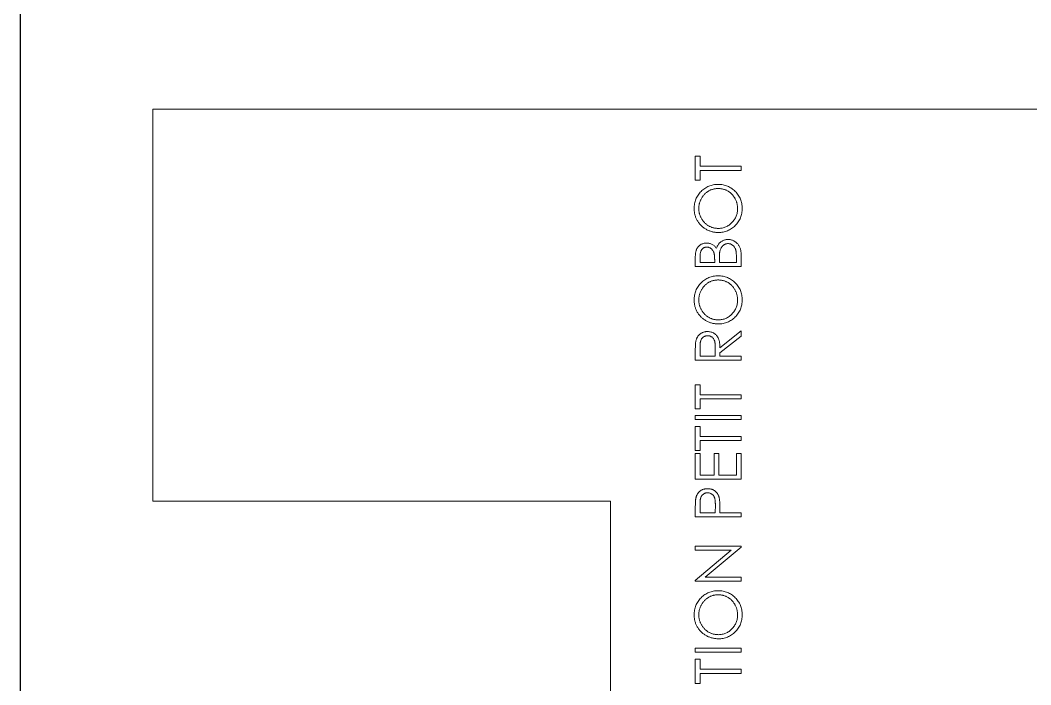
# Model space of a CAD drawing. Header units: millimetres. Extents: x 0 to 210, y 0 to 340.
# Drawn here: x 0 to 77.3, y 188.9 to 239.8 of the extents above; entities that cross this region are included whole.
import ezdxf

# ---------------------------------------------------------------- set-up
doc = ezdxf.new("R2010")
doc.units = ezdxf.units.MM

# ---------------------------------------------------------------- blocks, each defined once
blk = doc.blocks.new('regle_petit_robot')
at = {"color": 7, "linetype": 'Continuous', "lineweight": 15}
for p, q in [((90, 87.33), (60, 87.33)), ((60, 87.33), (60, 52.33)), ((90, -7.67), (90, 87.33)), ((60, 52.33), (0, 52.33)), ((46.064, 45.83), (47.904, 45.83)), ((46.064, 45.471), (46.064, 45.83)), ((47.904, 45.83), (47.904, 45.471)), ((48.442, 45.83), (48.756, 45.83)), ((48.442, 42.33), (48.442, 45.83)), ((48.756, 45.83), (48.756, 42.33)), ((53.872, 45.83), (53.938, 45.83)), ((53.872, 42.33), (53.872, 45.83)), ((53.938, 45.83), (56.25, 43.075)), ((56.25, 45.83), (56.564, 45.83)), ((56.25, 43.075), (56.25, 45.83)), ((56.564, 45.83), (56.564, 42.33)), ((58.808, 45.83), (59.494, 45.83)), ((58.808, 42.33), (58.808, 45.83)), ((61.679, 45.83), (63.654, 45.83)), ((61.679, 42.33), (61.679, 45.83)), ((63.654, 45.83), (63.654, 45.471)), ((63.878, 45.83), (65.718, 45.83)), ((63.878, 45.471), (63.878, 45.83)), ((65.718, 45.83), (65.718, 45.471)), ((66.256, 45.83), (66.571, 45.83)), ((66.256, 42.33), (66.256, 45.83)), ((66.571, 45.83), (66.571, 42.33)), ((67.064, 45.83), (68.904, 45.83)), ((67.064, 45.471), (67.064, 45.83)), ((68.904, 45.83), (68.904, 45.471)), ((70.788, 45.83), (71.489, 45.83)), ((70.788, 42.33), (70.788, 45.83)), ((77.968, 45.83), (78.651, 45.83)), ((77.968, 42.33), (77.968, 45.83)), ((84.564, 45.83), (86.404, 45.83)), ((84.564, 45.471), (84.564, 45.83)), ((86.404, 45.83), (86.404, 45.471)), ((46.827, 45.471), (46.064, 45.471)), ((46.827, 42.33), (46.827, 45.471)), ((47.141, 45.471), (47.141, 42.33)), ((47.904, 45.471), (47.141, 45.471)), ((56.493, 42.33), (54.186, 45.078)), ((54.186, 45.078), (54.186, 42.33)), ((59.122, 45.471), (59.122, 44.304)), ((59.762, 45.471), (59.122, 45.471)), ((61.994, 45.471), (61.994, 44.394)), ((63.654, 45.471), (61.994, 45.471)), ((64.641, 45.471), (63.878, 45.471)), ((64.641, 42.33), (64.641, 45.471)), ((64.955, 45.471), (64.955, 42.33)), ((65.718, 45.471), (64.955, 45.471)), ((67.827, 45.471), (67.064, 45.471)), ((67.827, 42.33), (67.827, 45.471)), ((68.141, 45.471), (68.141, 42.33)), ((68.904, 45.471), (68.141, 45.471)), ((71.759, 45.471), (71.103, 45.471)), ((71.103, 45.471), (71.103, 44.304)), ((78.708, 45.471), (78.282, 45.471)), ((78.282, 45.471), (78.282, 44.349)), ((85.327, 45.471), (84.564, 45.471)), ((85.327, 42.33), (85.327, 45.471)), ((85.641, 45.471), (85.641, 42.33)), ((86.404, 45.471), (85.641, 45.471)), ((59.122, 44.304), (59.735, 44.297)), ((61.994, 44.394), (63.654, 44.394)), ((63.654, 44.394), (63.654, 44.035)), ((71.103, 44.304), (71.743, 44.299)), ((78.282, 44.349), (78.493, 44.349)), ((59.122, 43.945), (59.122, 42.33)), ((59.372, 43.945), (59.122, 43.945)), ((61.994, 44.035), (61.994, 42.689)), ((63.654, 44.035), (61.994, 44.035)), ((71.103, 43.945), (71.103, 42.33)), ((71.358, 43.945), (71.103, 43.945)), ((72.644, 42.33), (71.358, 43.945)), ((71.746, 43.945), (73.032, 42.33)), ((78.282, 43.99), (78.282, 42.689)), ((78.49, 43.99), (78.282, 43.99)), ((61.994, 42.689), (63.654, 42.689)), ((63.654, 42.689), (63.654, 42.33)), ((78.282, 42.689), (78.729, 42.689)), ((47.141, 42.33), (46.827, 42.33)), ((48.756, 42.33), (48.442, 42.33)), ((54.186, 42.33), (53.872, 42.33)), ((56.564, 42.33), (56.493, 42.33)), ((59.122, 42.33), (58.808, 42.33)), ((63.654, 42.33), (61.679, 42.33)), ((64.955, 42.33), (64.641, 42.33)), ((66.571, 42.33), (66.256, 42.33)), ((68.141, 42.33), (67.827, 42.33)), ((71.103, 42.33), (70.788, 42.33)), ((73.032, 42.33), (72.644, 42.33)), ((78.914, 42.33), (77.968, 42.33)), ((85.641, 42.33), (85.327, 42.33))]:
    blk.add_line(p, q, dxfattribs=at)
for points, knots in [([(49.474, 44.065), (49.475, 44.106), (49.476, 44.189), (49.489, 44.312), (49.507, 44.433), (49.534, 44.551), (49.569, 44.667), (49.61, 44.781), (49.66, 44.893), (49.717, 45.001), (49.78, 45.106), (49.85, 45.205), (49.924, 45.299), (50.005, 45.385), (50.091, 45.467), (50.182, 45.543), (50.279, 45.613), (50.381, 45.677), (50.487, 45.734), (50.596, 45.783), (50.706, 45.826), (50.819, 45.86), (50.934, 45.887), (51.051, 45.905), (51.171, 45.918), (51.251, 45.919), (51.292, 45.92)], [0, 0, 0, 0, 0.043209, 0.085873, 0.12812, 0.170152, 0.211918, 0.253753, 0.296006, 0.338443, 0.381015, 0.42282, 0.464089, 0.505126, 0.545975, 0.586985, 0.628339, 0.670084, 0.711992, 0.753039, 0.794049, 0.834886, 0.875498, 0.916547, 0.958004, 1, 1, 1, 1]), ([(51.292, 45.92), (51.356, 45.918), (51.484, 45.915), (51.671, 45.89), (51.849, 45.848), (52.021, 45.791), (52.183, 45.715), (52.338, 45.623), (52.485, 45.515), (52.621, 45.39), (52.745, 45.255), (52.855, 45.11), (52.947, 44.958), (53.023, 44.797), (53.082, 44.629), (53.123, 44.453), (53.149, 44.27), (53.152, 44.145), (53.154, 44.081)], [0, 0, 0, 0, 0.06657, 0.130749, 0.193413, 0.254989, 0.316114, 0.377262, 0.439401, 0.502971, 0.566525, 0.628231, 0.689091, 0.749345, 0.81017, 0.87161, 0.934869, 1, 1, 1, 1]), ([(59.494, 45.83), (59.541, 45.83), (59.632, 45.83), (59.761, 45.827), (59.879, 45.823), (59.985, 45.817), (60.079, 45.811), (60.16, 45.801), (60.23, 45.792), (60.272, 45.782), (60.291, 45.777)], [0, 0, 0, 0, 0.176956, 0.339055, 0.486318, 0.618781, 0.735619, 0.838742, 0.926457, 1, 1, 1, 1]), ([(60.291, 45.777), (60.315, 45.771), (60.363, 45.758), (60.432, 45.732), (60.498, 45.7), (60.56, 45.665), (60.619, 45.624), (60.674, 45.578), (60.726, 45.528), (60.774, 45.472), (60.819, 45.413), (60.857, 45.349), (60.889, 45.282), (60.916, 45.211), (60.936, 45.136), (60.951, 45.058), (60.96, 44.976), (60.961, 44.92), (60.962, 44.891)], [0, 0, 0, 0, 0.062481, 0.12349, 0.183411, 0.243153, 0.302127, 0.36171, 0.421842, 0.482932, 0.544552, 0.605681, 0.66768, 0.729984, 0.794551, 0.860346, 0.928907, 1, 1, 1, 1]), ([(71.489, 45.83), (71.536, 45.83), (71.625, 45.83), (71.754, 45.828), (71.871, 45.823), (71.976, 45.819), (72.069, 45.812), (72.151, 45.804), (72.22, 45.795), (72.263, 45.786), (72.282, 45.782)], [0, 0, 0, 0, 0.176258, 0.338434, 0.484822, 0.617158, 0.734698, 0.837385, 0.926372, 1, 1, 1, 1]), ([(72.282, 45.782), (72.307, 45.776), (72.358, 45.763), (72.431, 45.737), (72.501, 45.706), (72.566, 45.67), (72.628, 45.629), (72.686, 45.582), (72.742, 45.531), (72.791, 45.474), (72.838, 45.414), (72.878, 45.35), (72.912, 45.282), (72.939, 45.211), (72.961, 45.136), (72.977, 45.059), (72.986, 44.977), (72.987, 44.922), (72.987, 44.894)], [0, 0, 0, 0, 0.064217, 0.127064, 0.188745, 0.249132, 0.309453, 0.369827, 0.43065, 0.492352, 0.554072, 0.61569, 0.676798, 0.738439, 0.801317, 0.865185, 0.931641, 1, 1, 1, 1]), ([(73.571, 44.065), (73.571, 44.106), (73.572, 44.189), (73.585, 44.312), (73.603, 44.433), (73.63, 44.551), (73.665, 44.667), (73.706, 44.781), (73.756, 44.893), (73.813, 45.001), (73.876, 45.106), (73.946, 45.205), (74.02, 45.299), (74.101, 45.385), (74.187, 45.467), (74.278, 45.543), (74.375, 45.613), (74.477, 45.677), (74.583, 45.734), (74.692, 45.783), (74.802, 45.826), (74.915, 45.86), (75.03, 45.887), (75.148, 45.905), (75.267, 45.918), (75.347, 45.919), (75.388, 45.92)], [0, 0, 0, 0, 0.043209, 0.085873, 0.12812, 0.170152, 0.211918, 0.253753, 0.296006, 0.338443, 0.381015, 0.42282, 0.464089, 0.505126, 0.545975, 0.586985, 0.628339, 0.670084, 0.711992, 0.753039, 0.794049, 0.834886, 0.875498, 0.916547, 0.958004, 1, 1, 1, 1]), ([(75.388, 45.92), (75.453, 45.918), (75.58, 45.915), (75.767, 45.89), (75.946, 45.848), (76.117, 45.791), (76.28, 45.715), (76.434, 45.623), (76.581, 45.515), (76.717, 45.39), (76.842, 45.255), (76.951, 45.11), (77.043, 44.958), (77.119, 44.797), (77.178, 44.629), (77.219, 44.453), (77.245, 44.27), (77.248, 44.145), (77.25, 44.081)], [0, 0, 0, 0, 0.06657, 0.130749, 0.193413, 0.254989, 0.316114, 0.377262, 0.439401, 0.502971, 0.566525, 0.628231, 0.689091, 0.749345, 0.81017, 0.87161, 0.934869, 1, 1, 1, 1]), ([(78.651, 45.83), (78.684, 45.83), (78.749, 45.83), (78.843, 45.824), (78.932, 45.817), (79.014, 45.806), (79.09, 45.792), (79.161, 45.775), (79.225, 45.755), (79.302, 45.723), (79.39, 45.676), (79.486, 45.606), (79.567, 45.52), (79.637, 45.424), (79.693, 45.318), (79.733, 45.205), (79.759, 45.086), (79.761, 45.004), (79.763, 44.963)], [0, 0, 0, 0, 0.062594, 0.121323, 0.17668, 0.228365, 0.276868, 0.321879, 0.364099, 0.403356, 0.477968, 0.550535, 0.623584, 0.698175, 0.773354, 0.847281, 0.922818, 1, 1, 1, 1]), ([(80.571, 44.065), (80.571, 44.106), (80.572, 44.189), (80.585, 44.312), (80.603, 44.433), (80.63, 44.551), (80.665, 44.667), (80.706, 44.781), (80.756, 44.893), (80.813, 45.001), (80.876, 45.106), (80.946, 45.205), (81.02, 45.299), (81.101, 45.385), (81.187, 45.467), (81.278, 45.543), (81.375, 45.613), (81.477, 45.677), (81.583, 45.734), (81.692, 45.783), (81.802, 45.826), (81.915, 45.86), (82.03, 45.887), (82.148, 45.905), (82.267, 45.918), (82.347, 45.919), (82.388, 45.92)], [0, 0, 0, 0, 0.043209, 0.085873, 0.12812, 0.170152, 0.211918, 0.253753, 0.296006, 0.338443, 0.381015, 0.42282, 0.464089, 0.505126, 0.545975, 0.586985, 0.628339, 0.670084, 0.711992, 0.753039, 0.794049, 0.834886, 0.875498, 0.916547, 0.958004, 1, 1, 1, 1]), ([(82.388, 45.92), (82.453, 45.918), (82.58, 45.915), (82.767, 45.89), (82.946, 45.848), (83.117, 45.791), (83.28, 45.715), (83.434, 45.623), (83.581, 45.515), (83.717, 45.39), (83.842, 45.255), (83.951, 45.11), (84.043, 44.958), (84.119, 44.797), (84.178, 44.629), (84.219, 44.453), (84.245, 44.27), (84.248, 44.145), (84.25, 44.081)], [0, 0, 0, 0, 0.06657, 0.130749, 0.193413, 0.254989, 0.316114, 0.377262, 0.439401, 0.502971, 0.566525, 0.628231, 0.689091, 0.749345, 0.81017, 0.87161, 0.934869, 1, 1, 1, 1]), ([(51.307, 45.561), (51.274, 45.56), (51.208, 45.56), (51.109, 45.549), (51.012, 45.534), (50.917, 45.512), (50.823, 45.483), (50.729, 45.449), (50.638, 45.408), (50.548, 45.361), (50.461, 45.31), (50.379, 45.253), (50.302, 45.192), (50.23, 45.126), (50.162, 45.056), (50.099, 44.983), (50.041, 44.904), (49.989, 44.822), (49.942, 44.736), (49.9, 44.648), (49.866, 44.556), (49.838, 44.463), (49.815, 44.367), (49.8, 44.269), (49.79, 44.168), (49.789, 44.1), (49.788, 44.066)], [0, 0, 0, 0, 0.042023, 0.083645, 0.124984, 0.166247, 0.207702, 0.249631, 0.291742, 0.334743, 0.37746, 0.419556, 0.461044, 0.502096, 0.542891, 0.583801, 0.624864, 0.666225, 0.707399, 0.748557, 0.789655, 0.83074, 0.87207, 0.913993, 0.956498, 1, 1, 1, 1]), ([(52.84, 44.082), (52.839, 44.116), (52.839, 44.183), (52.828, 44.283), (52.813, 44.38), (52.791, 44.475), (52.763, 44.567), (52.729, 44.656), (52.688, 44.743), (52.641, 44.828), (52.588, 44.909), (52.531, 44.987), (52.467, 45.059), (52.4, 45.129), (52.327, 45.193), (52.248, 45.253), (52.165, 45.31), (52.077, 45.361), (51.987, 45.408), (51.893, 45.449), (51.799, 45.483), (51.703, 45.512), (51.606, 45.534), (51.508, 45.549), (51.408, 45.56), (51.341, 45.56), (51.307, 45.561)], [0, 0, 0, 0, 0.042915, 0.08513, 0.126473, 0.167453, 0.207976, 0.248249, 0.28875, 0.32967, 0.370537, 0.411129, 0.451819, 0.492406, 0.533486, 0.575263, 0.617441, 0.660672, 0.70394, 0.746868, 0.789079, 0.831104, 0.873238, 0.915166, 0.957381, 1, 1, 1, 1]), ([(59.735, 44.297), (59.764, 44.297), (59.822, 44.297), (59.906, 44.301), (59.983, 44.305), (60.054, 44.312), (60.119, 44.321), (60.178, 44.331), (60.23, 44.345), (60.291, 44.364), (60.359, 44.396), (60.433, 44.442), (60.496, 44.501), (60.55, 44.567), (60.594, 44.641), (60.625, 44.72), (60.644, 44.804), (60.646, 44.861), (60.647, 44.89)], [0, 0, 0, 0, 0.072538, 0.140034, 0.202496, 0.260575, 0.313228, 0.361583, 0.404878, 0.444127, 0.5164, 0.586507, 0.655085, 0.724384, 0.793974, 0.861638, 0.930111, 1, 1, 1, 1]), ([(60.647, 44.89), (60.646, 44.918), (60.644, 44.974), (60.625, 45.056), (60.594, 45.134), (60.55, 45.207), (60.497, 45.273), (60.436, 45.331), (60.366, 45.377), (60.302, 45.407), (60.244, 45.425), (60.194, 45.438), (60.137, 45.448), (60.075, 45.456), (60.006, 45.463), (59.93, 45.468), (59.848, 45.471), (59.791, 45.471), (59.762, 45.471)], [0, 0, 0, 0, 0.070044, 0.139238, 0.208197, 0.279173, 0.349987, 0.418354, 0.48761, 0.557411, 0.59533, 0.637964, 0.685913, 0.738185, 0.796103, 0.858517, 0.926658, 1, 1, 1, 1]), ([(60.962, 44.891), (60.961, 44.862), (60.96, 44.806), (60.95, 44.724), (60.937, 44.645), (60.917, 44.57), (60.89, 44.5), (60.858, 44.432), (60.82, 44.369), (60.777, 44.31), (60.728, 44.255), (60.675, 44.205), (60.617, 44.159), (60.555, 44.118), (60.488, 44.082), (60.417, 44.051), (60.342, 44.024), (60.29, 44.01), (60.263, 44.003)], [0, 0, 0, 0, 0.070119, 0.137192, 0.202016, 0.264631, 0.326117, 0.38601, 0.445812, 0.505298, 0.564633, 0.624283, 0.683902, 0.743953, 0.805388, 0.868388, 0.933084, 1, 1, 1, 1]), ([(71.743, 44.299), (71.773, 44.299), (71.831, 44.299), (71.915, 44.303), (71.993, 44.308), (72.065, 44.315), (72.131, 44.324), (72.191, 44.335), (72.245, 44.348), (72.308, 44.368), (72.378, 44.4), (72.455, 44.447), (72.52, 44.505), (72.575, 44.572), (72.619, 44.646), (72.65, 44.725), (72.67, 44.809), (72.672, 44.866), (72.673, 44.895)], [0, 0, 0, 0, 0.071668, 0.138913, 0.201185, 0.259124, 0.312255, 0.360682, 0.405086, 0.445102, 0.518778, 0.589462, 0.658462, 0.727283, 0.796322, 0.863175, 0.930949, 1, 1, 1, 1]), ([(72.987, 44.894), (72.986, 44.847), (72.983, 44.756), (72.956, 44.624), (72.912, 44.501), (72.852, 44.387), (72.775, 44.284), (72.683, 44.194), (72.575, 44.118), (72.475, 44.066), (72.386, 44.032), (72.313, 44.008), (72.233, 43.99), (72.148, 43.974), (72.056, 43.961), (71.958, 43.952), (71.854, 43.947), (71.783, 43.946), (71.746, 43.945)], [0, 0, 0, 0, 0.07878, 0.153721, 0.226714, 0.299191, 0.37119, 0.443006, 0.516689, 0.593217, 0.633873, 0.676989, 0.7229, 0.771959, 0.824211, 0.879379, 0.937948, 1, 1, 1, 1]), ([(72.673, 44.895), (72.672, 44.923), (72.669, 44.979), (72.65, 45.06), (72.617, 45.137), (72.573, 45.21), (72.519, 45.275), (72.456, 45.331), (72.385, 45.377), (72.318, 45.407), (72.259, 45.425), (72.208, 45.438), (72.15, 45.448), (72.084, 45.456), (72.013, 45.463), (71.934, 45.468), (71.849, 45.471), (71.789, 45.471), (71.759, 45.471)], [0, 0, 0, 0, 0.068814, 0.136365, 0.204019, 0.273064, 0.342913, 0.410965, 0.479169, 0.549308, 0.587652, 0.630647, 0.678879, 0.731934, 0.791111, 0.855283, 0.925086, 1, 1, 1, 1]), ([(75.403, 45.561), (75.37, 45.56), (75.304, 45.56), (75.206, 45.549), (75.109, 45.534), (75.013, 45.512), (74.919, 45.483), (74.826, 45.449), (74.734, 45.408), (74.644, 45.361), (74.557, 45.31), (74.475, 45.253), (74.398, 45.192), (74.326, 45.126), (74.258, 45.056), (74.195, 44.983), (74.137, 44.904), (74.085, 44.822), (74.038, 44.736), (73.996, 44.648), (73.962, 44.556), (73.934, 44.463), (73.911, 44.367), (73.896, 44.269), (73.886, 44.168), (73.885, 44.1), (73.885, 44.066)], [0, 0, 0, 0, 0.042023, 0.083645, 0.124984, 0.166247, 0.207702, 0.249631, 0.291742, 0.334743, 0.37746, 0.419556, 0.461044, 0.502096, 0.542891, 0.583801, 0.624864, 0.666225, 0.707399, 0.748557, 0.789655, 0.83074, 0.87207, 0.913993, 0.956498, 1, 1, 1, 1]), ([(76.936, 44.082), (76.935, 44.116), (76.935, 44.183), (76.924, 44.283), (76.909, 44.38), (76.887, 44.475), (76.859, 44.567), (76.825, 44.656), (76.784, 44.743), (76.737, 44.828), (76.684, 44.909), (76.627, 44.987), (76.564, 45.059), (76.496, 45.129), (76.423, 45.193), (76.344, 45.253), (76.261, 45.31), (76.173, 45.361), (76.083, 45.408), (75.99, 45.449), (75.895, 45.483), (75.8, 45.512), (75.702, 45.534), (75.604, 45.549), (75.504, 45.56), (75.437, 45.56), (75.403, 45.561)], [0, 0, 0, 0, 0.042915, 0.08513, 0.126473, 0.167453, 0.207976, 0.248249, 0.28875, 0.32967, 0.370537, 0.411129, 0.451819, 0.492406, 0.533486, 0.575263, 0.617441, 0.660672, 0.70394, 0.746868, 0.789079, 0.831104, 0.873238, 0.915166, 0.957381, 1, 1, 1, 1]), ([(78.493, 44.349), (78.524, 44.35), (78.584, 44.35), (78.67, 44.353), (78.75, 44.359), (78.824, 44.365), (78.891, 44.375), (78.952, 44.387), (79.007, 44.4), (79.071, 44.421), (79.143, 44.453), (79.219, 44.503), (79.287, 44.562), (79.344, 44.63), (79.391, 44.704), (79.424, 44.785), (79.446, 44.869), (79.448, 44.927), (79.449, 44.956)], [0, 0, 0, 0, 0.072301, 0.1397, 0.202289, 0.2606, 0.31319, 0.361739, 0.405706, 0.44554, 0.518832, 0.589778, 0.658867, 0.72843, 0.797283, 0.864815, 0.931364, 1, 1, 1, 1]), ([(79.449, 44.956), (79.448, 44.976), (79.447, 45.014), (79.439, 45.07), (79.424, 45.122), (79.406, 45.171), (79.38, 45.217), (79.35, 45.26), (79.313, 45.299), (79.271, 45.335), (79.223, 45.367), (79.169, 45.396), (79.108, 45.418), (79.041, 45.438), (78.967, 45.452), (78.887, 45.464), (78.8, 45.47), (78.739, 45.471), (78.708, 45.471)], [0, 0, 0, 0, 0.057003, 0.111818, 0.164402, 0.21587, 0.266841, 0.317479, 0.369902, 0.4234, 0.479718, 0.539241, 0.602431, 0.67103, 0.744485, 0.823454, 0.90874, 1, 1, 1, 1]), ([(79.763, 44.963), (79.762, 44.924), (79.76, 44.848), (79.739, 44.737), (79.707, 44.631), (79.662, 44.531), (79.604, 44.439), (79.535, 44.354), (79.452, 44.28), (79.39, 44.239), (79.358, 44.218)], [0, 0, 0, 0, 0.130569, 0.256581, 0.380552, 0.503623, 0.625739, 0.747549, 0.871766, 1, 1, 1, 1]), ([(82.403, 45.561), (82.37, 45.56), (82.304, 45.56), (82.206, 45.549), (82.109, 45.534), (82.013, 45.512), (81.919, 45.483), (81.826, 45.449), (81.734, 45.408), (81.644, 45.361), (81.557, 45.31), (81.475, 45.253), (81.398, 45.192), (81.326, 45.126), (81.258, 45.056), (81.195, 44.983), (81.137, 44.904), (81.085, 44.822), (81.038, 44.736), (80.996, 44.648), (80.962, 44.556), (80.934, 44.463), (80.911, 44.367), (80.896, 44.269), (80.886, 44.168), (80.885, 44.1), (80.885, 44.066)], [0, 0, 0, 0, 0.042023, 0.083645, 0.124984, 0.166247, 0.207702, 0.249631, 0.291742, 0.334743, 0.37746, 0.419556, 0.461044, 0.502096, 0.542891, 0.583801, 0.624864, 0.666225, 0.707399, 0.748557, 0.789655, 0.83074, 0.87207, 0.913993, 0.956498, 1, 1, 1, 1]), ([(83.936, 44.082), (83.935, 44.116), (83.935, 44.183), (83.924, 44.283), (83.909, 44.38), (83.887, 44.475), (83.859, 44.567), (83.825, 44.656), (83.784, 44.743), (83.737, 44.828), (83.684, 44.909), (83.627, 44.987), (83.564, 45.059), (83.496, 45.129), (83.423, 45.193), (83.344, 45.253), (83.261, 45.31), (83.173, 45.361), (83.083, 45.408), (82.99, 45.449), (82.895, 45.483), (82.8, 45.512), (82.702, 45.534), (82.604, 45.549), (82.504, 45.56), (82.437, 45.56), (82.403, 45.561)], [0, 0, 0, 0, 0.042915, 0.08513, 0.126473, 0.167453, 0.207976, 0.248249, 0.28875, 0.32967, 0.370537, 0.411129, 0.451819, 0.492406, 0.533486, 0.575263, 0.617441, 0.660672, 0.70394, 0.746868, 0.789079, 0.831104, 0.873238, 0.915166, 0.957381, 1, 1, 1, 1]), ([(51.307, 42.599), (51.342, 42.6), (51.41, 42.601), (51.512, 42.61), (51.613, 42.625), (51.711, 42.647), (51.807, 42.675), (51.902, 42.707), (51.993, 42.748), (52.084, 42.793), (52.17, 42.844), (52.253, 42.899), (52.329, 42.96), (52.401, 43.025), (52.469, 43.094), (52.531, 43.167), (52.588, 43.246), (52.641, 43.328), (52.688, 43.414), (52.729, 43.502), (52.763, 43.593), (52.791, 43.687), (52.813, 43.782), (52.828, 43.88), (52.839, 43.98), (52.839, 44.048), (52.84, 44.082)], [0, 0, 0, 0, 0.043633, 0.086538, 0.129177, 0.171436, 0.213416, 0.255266, 0.297369, 0.339941, 0.382347, 0.423953, 0.464871, 0.505572, 0.546003, 0.586568, 0.627065, 0.668271, 0.709549, 0.750428, 0.791096, 0.832027, 0.873136, 0.914611, 0.956956, 1, 1, 1, 1]), ([(53.154, 44.081), (53.152, 44.018), (53.149, 43.894), (53.123, 43.712), (53.082, 43.537), (53.023, 43.369), (52.948, 43.209), (52.856, 43.056), (52.746, 42.91), (52.622, 42.774), (52.487, 42.649), (52.342, 42.54), (52.19, 42.446), (52.029, 42.372), (51.863, 42.312), (51.688, 42.271), (51.507, 42.245), (51.383, 42.242), (51.32, 42.24)], [0, 0, 0, 0, 0.065227, 0.128569, 0.19032, 0.251378, 0.312388, 0.373789, 0.436431, 0.500567, 0.564687, 0.627136, 0.688455, 0.749246, 0.810155, 0.871671, 0.934773, 1, 1, 1, 1]), ([(75.403, 42.599), (75.438, 42.6), (75.506, 42.601), (75.609, 42.61), (75.709, 42.625), (75.807, 42.647), (75.903, 42.675), (75.998, 42.707), (76.09, 42.748), (76.18, 42.793), (76.266, 42.844), (76.349, 42.899), (76.425, 42.96), (76.498, 43.025), (76.565, 43.094), (76.628, 43.167), (76.685, 43.246), (76.737, 43.328), (76.784, 43.414), (76.825, 43.502), (76.859, 43.593), (76.887, 43.687), (76.909, 43.782), (76.924, 43.88), (76.935, 43.98), (76.935, 44.048), (76.936, 44.082)], [0, 0, 0, 0, 0.043633, 0.086538, 0.129177, 0.171436, 0.213416, 0.255266, 0.297369, 0.339941, 0.382347, 0.423953, 0.464871, 0.505572, 0.546003, 0.586568, 0.627065, 0.668271, 0.709549, 0.750428, 0.791096, 0.832027, 0.873136, 0.914611, 0.956956, 1, 1, 1, 1]), ([(77.25, 44.081), (77.248, 44.018), (77.245, 43.894), (77.219, 43.712), (77.178, 43.537), (77.12, 43.369), (77.044, 43.209), (76.952, 43.056), (76.843, 42.91), (76.718, 42.774), (76.583, 42.649), (76.438, 42.54), (76.286, 42.446), (76.126, 42.372), (75.959, 42.312), (75.784, 42.271), (75.603, 42.245), (75.479, 42.242), (75.416, 42.24)], [0, 0, 0, 0, 0.065227, 0.128569, 0.19032, 0.251378, 0.312388, 0.373789, 0.436431, 0.500567, 0.564687, 0.627136, 0.688455, 0.749246, 0.810155, 0.871671, 0.934773, 1, 1, 1, 1]), ([(79.358, 44.218), (79.398, 44.203), (79.474, 44.174), (79.579, 44.122), (79.669, 44.066), (79.745, 44.005), (79.811, 43.938), (79.868, 43.867), (79.916, 43.788), (79.958, 43.704), (79.991, 43.614), (80.015, 43.521), (80.029, 43.423), (80.031, 43.357), (80.032, 43.324)], [0, 0, 0, 0, 0.106057, 0.202914, 0.2903, 0.370223, 0.446384, 0.521397, 0.598291, 0.676142, 0.755529, 0.834887, 0.916646, 1, 1, 1, 1]), ([(82.403, 42.599), (82.438, 42.6), (82.506, 42.601), (82.609, 42.61), (82.709, 42.625), (82.807, 42.647), (82.903, 42.675), (82.998, 42.707), (83.09, 42.748), (83.18, 42.793), (83.266, 42.844), (83.349, 42.899), (83.425, 42.96), (83.498, 43.025), (83.565, 43.094), (83.628, 43.167), (83.685, 43.246), (83.737, 43.328), (83.784, 43.414), (83.825, 43.502), (83.859, 43.593), (83.887, 43.687), (83.909, 43.782), (83.924, 43.88), (83.935, 43.98), (83.935, 44.048), (83.936, 44.082)], [0, 0, 0, 0, 0.043633, 0.086538, 0.129177, 0.171436, 0.213416, 0.255266, 0.297369, 0.339941, 0.382347, 0.423953, 0.464871, 0.505572, 0.546003, 0.586568, 0.627065, 0.668271, 0.709549, 0.750428, 0.791096, 0.832027, 0.873136, 0.914611, 0.956956, 1, 1, 1, 1]), ([(84.25, 44.081), (84.248, 44.018), (84.245, 43.894), (84.219, 43.712), (84.178, 43.537), (84.12, 43.369), (84.044, 43.209), (83.952, 43.056), (83.843, 42.91), (83.718, 42.774), (83.583, 42.649), (83.438, 42.54), (83.286, 42.446), (83.126, 42.372), (82.959, 42.312), (82.784, 42.271), (82.603, 42.245), (82.479, 42.242), (82.416, 42.24)], [0, 0, 0, 0, 0.065227, 0.128569, 0.19032, 0.251378, 0.312388, 0.373789, 0.436431, 0.500567, 0.564687, 0.627136, 0.688455, 0.749246, 0.810155, 0.871671, 0.934773, 1, 1, 1, 1]), ([(51.32, 42.24), (51.256, 42.242), (51.131, 42.245), (50.948, 42.271), (50.771, 42.312), (50.603, 42.371), (50.442, 42.446), (50.289, 42.538), (50.143, 42.648), (50.007, 42.772), (49.882, 42.907), (49.773, 43.052), (49.681, 43.204), (49.606, 43.362), (49.546, 43.528), (49.505, 43.701), (49.479, 43.88), (49.476, 44.003), (49.474, 44.065)], [0, 0, 0, 0, 0.065819, 0.129747, 0.192072, 0.253459, 0.31457, 0.37628, 0.439026, 0.503267, 0.567493, 0.629705, 0.691, 0.751452, 0.812004, 0.87315, 0.935635, 1, 1, 1, 1]), ([(49.788, 44.066), (49.79, 44.015), (49.792, 43.916), (49.814, 43.77), (49.848, 43.63), (49.898, 43.496), (49.96, 43.368), (50.037, 43.246), (50.129, 43.131), (50.232, 43.022), (50.346, 42.924), (50.466, 42.837), (50.592, 42.763), (50.724, 42.704), (50.861, 42.656), (51.005, 42.624), (51.154, 42.602), (51.256, 42.6), (51.307, 42.599)], [0, 0, 0, 0, 0.064504, 0.126899, 0.187747, 0.24815, 0.308586, 0.369583, 0.431827, 0.49618, 0.560668, 0.623504, 0.68526, 0.746537, 0.808327, 0.870486, 0.934317, 1, 1, 1, 1]), ([(60.263, 44.003), (60.241, 43.998), (60.193, 43.988), (60.114, 43.977), (60.022, 43.967), (59.917, 43.96), (59.799, 43.953), (59.668, 43.948), (59.525, 43.946), (59.424, 43.945), (59.372, 43.945)], [0, 0, 0, 0, 0.075173, 0.164746, 0.268017, 0.385912, 0.517789, 0.663691, 0.824413, 1, 1, 1, 1]), ([(75.416, 42.24), (75.352, 42.242), (75.227, 42.245), (75.044, 42.271), (74.868, 42.312), (74.699, 42.371), (74.538, 42.446), (74.385, 42.538), (74.239, 42.648), (74.103, 42.772), (73.978, 42.907), (73.869, 43.052), (73.777, 43.204), (73.702, 43.362), (73.642, 43.528), (73.601, 43.701), (73.575, 43.88), (73.572, 44.003), (73.571, 44.065)], [0, 0, 0, 0, 0.065819, 0.129747, 0.192072, 0.253459, 0.31457, 0.37628, 0.439026, 0.503267, 0.567493, 0.629705, 0.691, 0.751452, 0.812004, 0.87315, 0.935635, 1, 1, 1, 1]), ([(73.885, 44.066), (73.886, 44.015), (73.888, 43.916), (73.91, 43.77), (73.944, 43.63), (73.994, 43.496), (74.056, 43.368), (74.133, 43.246), (74.225, 43.131), (74.328, 43.022), (74.442, 42.924), (74.562, 42.837), (74.688, 42.763), (74.82, 42.704), (74.958, 42.656), (75.101, 42.624), (75.25, 42.602), (75.352, 42.6), (75.403, 42.599)], [0, 0, 0, 0, 0.064504, 0.126899, 0.187747, 0.24815, 0.308586, 0.369583, 0.431827, 0.49618, 0.560668, 0.623504, 0.68526, 0.746537, 0.808327, 0.870486, 0.934317, 1, 1, 1, 1]), ([(79.145, 43.949), (79.128, 43.952), (79.091, 43.96), (79.031, 43.968), (78.962, 43.975), (78.885, 43.98), (78.799, 43.985), (78.703, 43.988), (78.6, 43.99), (78.528, 43.99), (78.49, 43.99)], [0, 0, 0, 0, 0.079306, 0.171953, 0.277057, 0.394731, 0.526177, 0.671345, 0.829285, 1, 1, 1, 1]), ([(78.729, 42.689), (78.761, 42.689), (78.823, 42.69), (78.912, 42.693), (78.995, 42.698), (79.07, 42.707), (79.14, 42.716), (79.203, 42.729), (79.259, 42.743), (79.324, 42.765), (79.398, 42.8), (79.477, 42.852), (79.547, 42.915), (79.607, 42.987), (79.656, 43.065), (79.692, 43.148), (79.714, 43.235), (79.717, 43.294), (79.718, 43.324)], [0, 0, 0, 0, 0.072502, 0.139739, 0.201795, 0.259822, 0.312206, 0.360773, 0.40454, 0.443698, 0.516841, 0.587874, 0.657965, 0.728969, 0.799308, 0.866636, 0.933116, 1, 1, 1, 1]), ([(80.032, 43.324), (80.031, 43.289), (80.029, 43.222), (80.015, 43.123), (79.991, 43.029), (79.958, 42.938), (79.915, 42.852), (79.862, 42.769), (79.8, 42.691), (79.73, 42.616), (79.65, 42.55), (79.565, 42.49), (79.472, 42.441), (79.373, 42.4), (79.268, 42.369), (79.156, 42.347), (79.037, 42.332), (78.956, 42.331), (78.914, 42.33)], [0, 0, 0, 0, 0.06116, 0.120335, 0.17818, 0.235235, 0.292683, 0.351186, 0.410457, 0.47172, 0.533761, 0.595739, 0.657888, 0.721295, 0.786823, 0.854686, 0.925478, 1, 1, 1, 1]), ([(79.718, 43.324), (79.718, 43.342), (79.717, 43.379), (79.709, 43.433), (79.697, 43.485), (79.681, 43.536), (79.659, 43.584), (79.632, 43.63), (79.601, 43.676), (79.553, 43.733), (79.483, 43.799), (79.383, 43.863), (79.27, 43.915), (79.188, 43.937), (79.145, 43.949)], [0, 0, 0, 0, 0.060287, 0.119602, 0.177503, 0.235143, 0.292133, 0.350871, 0.410098, 0.470732, 0.594829, 0.722579, 0.856691, 1, 1, 1, 1]), ([(82.416, 42.24), (82.352, 42.242), (82.227, 42.245), (82.044, 42.271), (81.868, 42.312), (81.699, 42.371), (81.538, 42.446), (81.385, 42.538), (81.239, 42.648), (81.103, 42.772), (80.978, 42.907), (80.869, 43.052), (80.777, 43.204), (80.702, 43.362), (80.642, 43.528), (80.601, 43.701), (80.575, 43.88), (80.572, 44.003), (80.571, 44.065)], [0, 0, 0, 0, 0.065819, 0.129747, 0.192072, 0.253459, 0.31457, 0.37628, 0.439026, 0.503267, 0.567493, 0.629705, 0.691, 0.751452, 0.812004, 0.87315, 0.935635, 1, 1, 1, 1]), ([(80.885, 44.066), (80.886, 44.015), (80.888, 43.916), (80.91, 43.77), (80.944, 43.63), (80.994, 43.496), (81.056, 43.368), (81.133, 43.246), (81.225, 43.131), (81.328, 43.022), (81.442, 42.924), (81.562, 42.837), (81.688, 42.763), (81.82, 42.704), (81.958, 42.656), (82.101, 42.624), (82.25, 42.602), (82.352, 42.6), (82.403, 42.599)], [0, 0, 0, 0, 0.064504, 0.126899, 0.187747, 0.24815, 0.308586, 0.369583, 0.431827, 0.49618, 0.560668, 0.623504, 0.68526, 0.746537, 0.808327, 0.870486, 0.934317, 1, 1, 1, 1])]:
    blk.add_open_spline(points, degree=3, knots=knots, dxfattribs=at)

msp = doc.modelspace()

# ---------------------------------------------------------------- linework, layer by layer
msp.add_lwpolyline([(210.006, 0.005), (210.006, 340.005), (0.006, 340.005), (0.006, 0.005)], close=True)

# ---------------------------------------------------------------- block references
at = {"rotation": 90}
msp.add_blockref('regle_petit_robot', (97.484, 142.97), dxfattribs=at)

doc.saveas('drawing.dxf')
